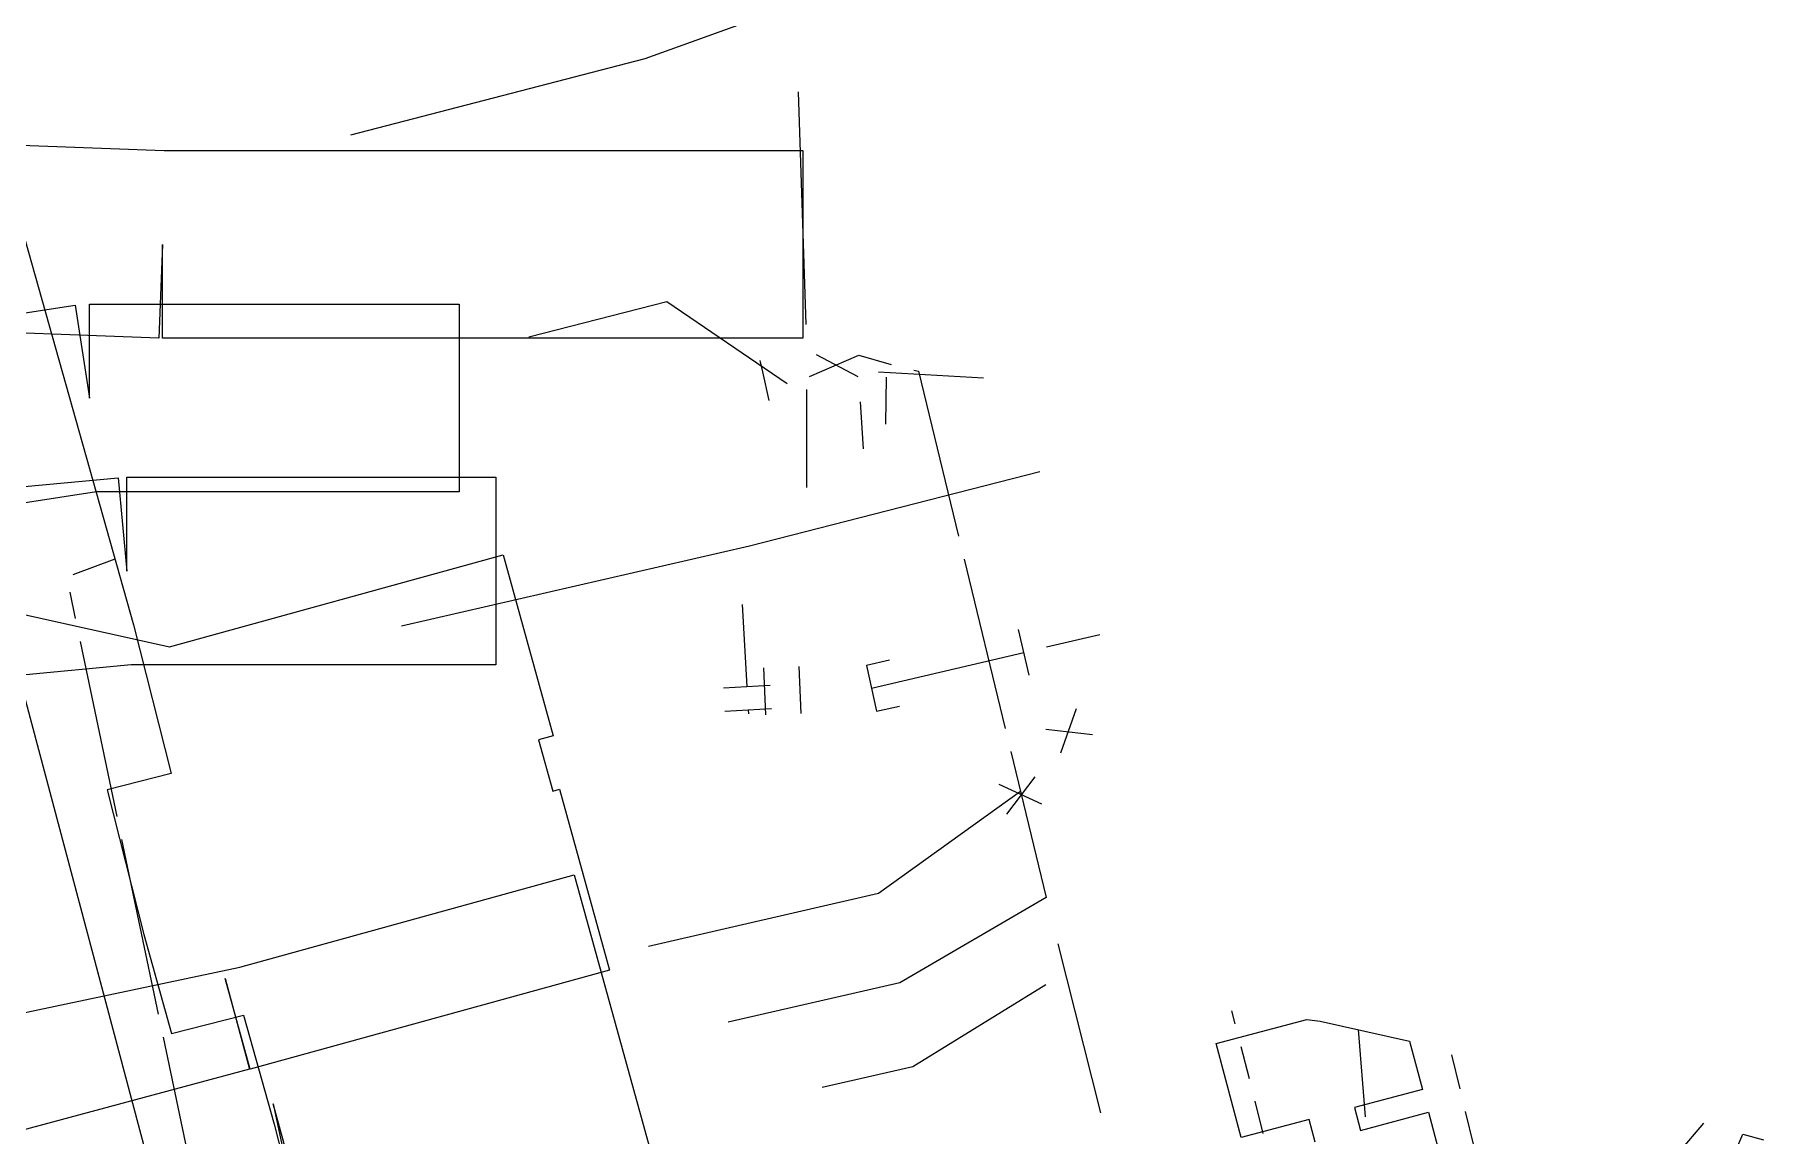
# Model space of a CAD drawing. Header units: metres. Extents: x 17314 to 17509, y 13897 to 14299.
# Drawn here: x 17419.44 to 17456.29, y 14229.12 to 14252.59 of the extents above; entities that cross this region are included whole.
import ezdxf

# ---------------------------------------------------------------- set-up
doc = ezdxf.new("R2010")
doc.units = ezdxf.units.M
for name, color, linetype in [('BOUNDARY', 7, 'Continuous'), ('CURB', 7, 'Continuous'), ('ELECTR_CABLE', 7, 'Continuous'), ('GAS', 7, 'Continuous'), ('HEAT', 7, 'Continuous'), ('SEWER', 7, 'Continuous'), ('SIDEWALK_PATH', 7, 'Continuous')]:
    doc.layers.add(name, color=color, linetype=linetype)

msp = doc.modelspace()

# ---------------------------------------------------------------- linework, layer by layer
at = {"layer": 'BOUNDARY'}
msp.add_lwpolyline([(17418.071, 14252.311), (17421.545, 14240.003), (17422.351, 14236.837), (17420.984, 14236.49), (17421.769, 14233.405), (17422.355, 14231.295), (17423.892, 14231.686), (17424.549, 14229.358), (17427.018, 14219.65), (17428.053, 14217.934), (17426.37, 14217.34), (17427.095, 14214.505), (17429.088, 14215.012), (17428.788, 14212.729), (17429.609, 14209.521), (17430.431, 14209.73), (17430.719, 14208.597), (17443.482, 14211.843), (17450.893, 14209.766), (17449.795, 14205.413), (17449.61, 14204.092), (17451.614, 14195.459), (17449.432, 14194.907), (17453.035, 14180.838)], dxfattribs=at)
at = {"layer": 'CURB'}
for points in [[(17444.949, 14231.78), (17445.022, 14231.5)], [(17445.148, 14231.016), (17445.326, 14230.333)], [(17449.824, 14230.115), (17449.65, 14230.837)], [(17445.449, 14229.848), (17445.619, 14229.163)], [(17450.115, 14228.906), (17449.941, 14229.629)]]:
    msp.add_lwpolyline(points, dxfattribs=at)
at = {"layer": 'ELECTR_CABLE'}
for points in [[(17435.884, 14246.406), (17435.723, 14251.367)], [(17432.916, 14246.889), (17429.976, 14246.138)], [(17435.483, 14245.146), (17432.916, 14246.889)], [(17435.956, 14245.301), (17437.008, 14245.752)], [(17436.102, 14245.771), (17436.986, 14245.302)], [(17437.008, 14245.752), (17437.696, 14245.555)], [(17434.96, 14245.397), (17434.905, 14245.641)], [(17435.097, 14244.788), (17434.96, 14245.397)], [(17439.664, 14245.263), (17437.427, 14245.389)], [(17438.181, 14245.433), (17438.278, 14245.411)], [(17438.278, 14245.411), (17439.133, 14241.893)], [(17435.89, 14245.024), (17435.89, 14242.932)], [(17437.59, 14245.286), (17437.574, 14244.286)], [(17437.107, 14243.761), (17437.045, 14244.759)], [(17421.15, 14241.402), (17420.252, 14241.072)], [(17439.251, 14241.407), (17440.129, 14237.793)], [(17420.19, 14240.7), (17420.307, 14240.141)], [(17420.41, 14239.651), (17421.192, 14235.921)], [(17434.979, 14239.086), (17435.019, 14238.086)], [(17435.733, 14239.116), (17435.773, 14238.116)], [(17441.315, 14237.275), (17441.645, 14238.22)], [(17440.997, 14237.784), (17441.99, 14237.669)], [(17440.247, 14237.307), (17441.004, 14234.192)], [(17440.907, 14236.184), (17439.999, 14236.604)], [(17440.763, 14236.767), (17440.155, 14235.972)], [(17440.456, 14236.449), (17437.427, 14234.278)], [(17421.294, 14235.432), (17422.076, 14231.702)], [(17437.427, 14234.278), (17432.523, 14233.15)], [(17441.004, 14234.192), (17437.885, 14232.375)], [(17441.251, 14233.208), (17442.157, 14229.6)], [(17437.885, 14232.375), (17434.224, 14231.532)], [(17440.993, 14232.332), (17438.16, 14230.586)], [(17447.652, 14231.377), (17447.8, 14229.517)], [(17422.179, 14231.213), (17422.961, 14227.483)], [(17438.16, 14230.586), (17436.226, 14230.141)], [(17455.012, 14229.382), (17454.208, 14228.434)]]:
    msp.add_lwpolyline(points, dxfattribs=at)
at = {"layer": 'GAS'}
for points in [[(17413.451, 14245.768), (17420.308, 14246.817), (17420.61, 14244.84), (17420.61, 14246.84), (17428.489, 14246.84), (17428.489, 14242.84), (17420.762, 14242.84), (17417.533, 14242.346)], [(17417.164, 14240.678), (17422.317, 14239.538), (17429.427, 14241.497), (17430.49, 14237.641), (17430.184, 14237.556), (17430.486, 14236.461), (17430.631, 14236.501), (17431.693, 14232.644), (17424.036, 14230.535), (17423.504, 14232.463), (17424.023, 14230.531), (17418.792, 14229.126)], [(17434.519, 14240.437), (17434.621, 14238.69)], [(17440.639, 14238.932), (17440.41, 14239.905)], [(17441.011, 14239.533), (17442.147, 14239.801)], [(17437.28, 14238.654), (17440.525, 14239.419)], [(17437.66, 14239.25), (17437.171, 14239.142)], [(17437.171, 14239.142), (17437.388, 14238.165)], [(17434.122, 14238.661), (17435.12, 14238.719)], [(17434.151, 14238.162), (17435.149, 14238.22)], [(17434.65, 14238.191), (17434.655, 14238.107)], [(17437.388, 14238.165), (17437.876, 14238.274)], [(17446.733, 14228.974), (17446.605, 14229.457), (17445.155, 14229.074), (17444.624, 14231.081), (17446.556, 14231.592), (17446.842, 14231.559), (17448.748, 14231.13), (17449.022, 14230.096), (17447.572, 14229.713), (17447.699, 14229.229), (17449.15, 14229.613), (17450.18, 14225.714)], [(17453.959, 14224.741), (17455.851, 14229.147), (17456.29, 14229.024)]]:
    msp.add_lwpolyline(points, dxfattribs=at)
at = {"layer": 'HEAT'}
for points in [[(17416.091, 14250.345), (17422.204, 14250.115), (17435.813, 14250.115), (17435.813, 14246.115), (17422.167, 14246.115), (17422.167, 14248.115), (17422.091, 14246.116), (17417.157, 14246.302)], [(17418.067, 14242.849), (17421.22, 14243.141), (17421.405, 14241.15), (17421.405, 14243.15), (17429.269, 14243.15), (17429.269, 14239.15), (17421.497, 14239.15), (17419.105, 14238.928), (17428.074, 14205.154)]]:
    msp.add_lwpolyline(points, dxfattribs=at)
at = {"layer": 'SEWER'}
for points in [[(17437.998, 14254.079), (17432.446, 14252.071)], [(17432.446, 14252.071), (17426.17, 14250.448)], [(17440.866, 14243.266), (17434.676, 14241.686)], [(17434.676, 14241.686), (17427.258, 14239.979)], [(17418.222, 14231.527), (17423.816, 14232.71), (17430.944, 14234.674), (17432.538, 14228.89), (17425.323, 14226.902), (17424.526, 14229.794), (17425.147, 14226.859), (17416.963, 14225.128)]]:
    msp.add_lwpolyline(points, dxfattribs=at)
at = {"layer": 'SIDEWALK_PATH'}
msp.add_lwpolyline([(17418.071, 14252.311), (17421.545, 14240.003), (17422.351, 14236.837), (17420.984, 14236.49), (17421.769, 14233.405), (17422.355, 14231.295), (17423.892, 14231.686), (17424.549, 14229.358), (17427.018, 14219.65)], dxfattribs=at)

doc.saveas('drawing.dxf')
